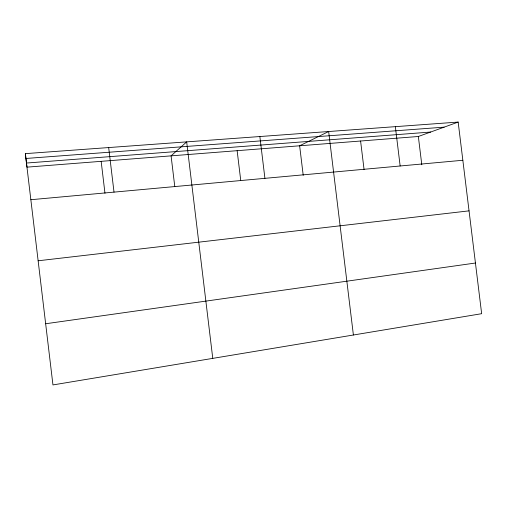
<?xml version="1.0" encoding="UTF-8"?>
<svg xmlns="http://www.w3.org/2000/svg" width="507" height="507" viewBox="0 0 507 507"><rect width="100%" height="100%" fill="white"/><g stroke="black" fill="none" stroke-linecap="round" stroke-linejoin="round"><path stroke-width="0.76" d="M25.35 153.64L26.991 167.145L418.345 136.491L458.163 122.073L481.65 313.694L52.956 384.927L25.35 153.64L458.163 122.073M45.655 323.751L475.439 263.019M38.139 260.782L469.045 210.855M30.851 199.72L462.847 160.263M26.491 163.039L430.62 132.048M25.933 158.463L444.132 127.156M418.345 136.491L421.799 164.762M395.346 126.655L400.15 165.985M360.591 141.016L364.07 169.56M353.392 335L328.65 131.522L299.637 145.788L303.211 175.283M259.857 136.535L264.914 178.337M237.137 150.687L240.73 180.365M212.769 358.367L186.671 141.878L171.081 155.858L174.795 186.703M108.669 147.562L114.012 192.121M101.153 161.334L104.974 193.243"/></g></svg>
